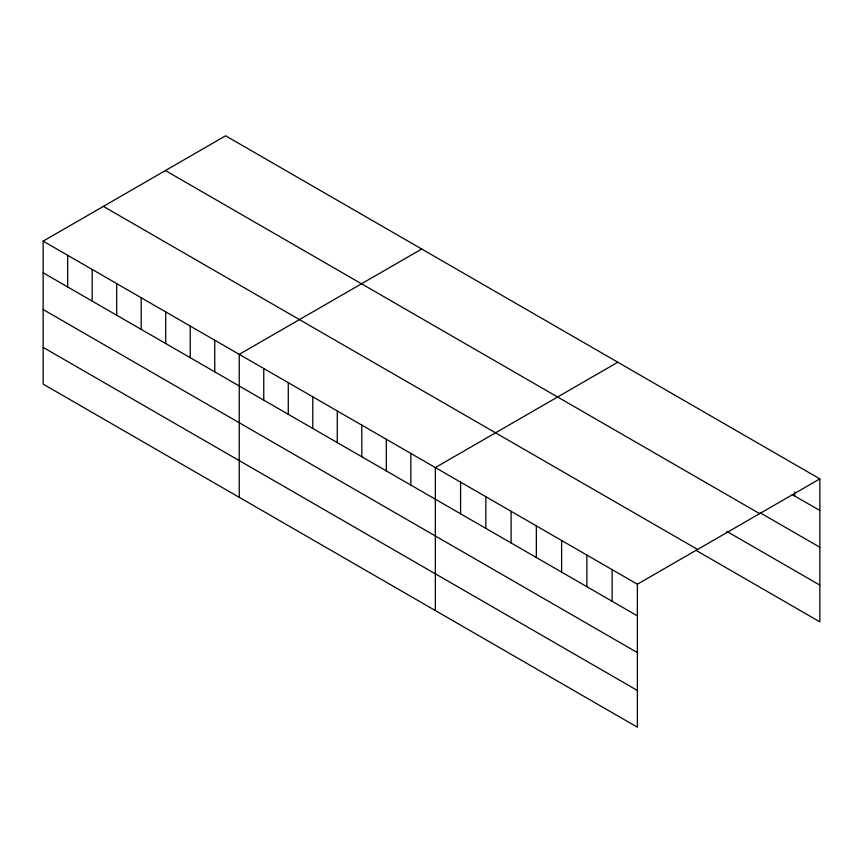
<?xml version="1.0" encoding="UTF-8"?>
<svg xmlns="http://www.w3.org/2000/svg" width="863" height="863" viewBox="0 0 863 863"><rect width="100%" height="100%" fill="white"/><g stroke="black" fill="none" stroke-linecap="round" stroke-linejoin="round"><path stroke-width="1.29" d="M43.15 241.144L637.379 584.219L637.379 727.196L43.15 384.121L43.15 241.144L225.621 135.804L819.85 478.879L819.85 621.856L695.869 550.27M421.716 249.019L239.245 354.359L239.245 497.336M617.811 362.233L435.34 467.573L435.34 610.551M637.379 584.219L819.85 478.879M792.299 494.607L819.85 510.508M760.152 512.795L819.85 547.25M165.405 170.561L759.634 513.636M726.862 531.425L819.85 585.114M103.366 206.386L697.595 549.461M43.15 272.784L637.379 615.858M43.15 309.526L637.379 652.601M43.15 347.379L637.379 690.454M794.596 491.975L794.596 495.934M612.126 569.645L612.126 601.284M586.872 555.06L586.872 586.7M561.619 540.486L561.619 572.115M536.355 525.901L536.355 557.541M511.101 511.317L511.101 542.956M485.847 496.743L485.847 528.372M460.594 482.158L460.594 513.798M410.831 453.431L410.831 485.06M386.322 439.278L386.322 470.907M361.802 425.125L361.802 456.764M337.293 410.971L337.293 442.611M312.784 396.818L312.784 428.458M288.274 382.665L288.274 414.305M263.754 368.512L263.754 400.152M214.736 340.216L214.736 371.845M190.227 326.063L190.227 357.692M165.707 311.91L165.707 343.55M141.198 297.757L141.198 329.396M116.688 283.603L116.688 315.243M92.179 269.45L92.179 301.09M67.659 255.297L67.659 286.937"/></g></svg>
